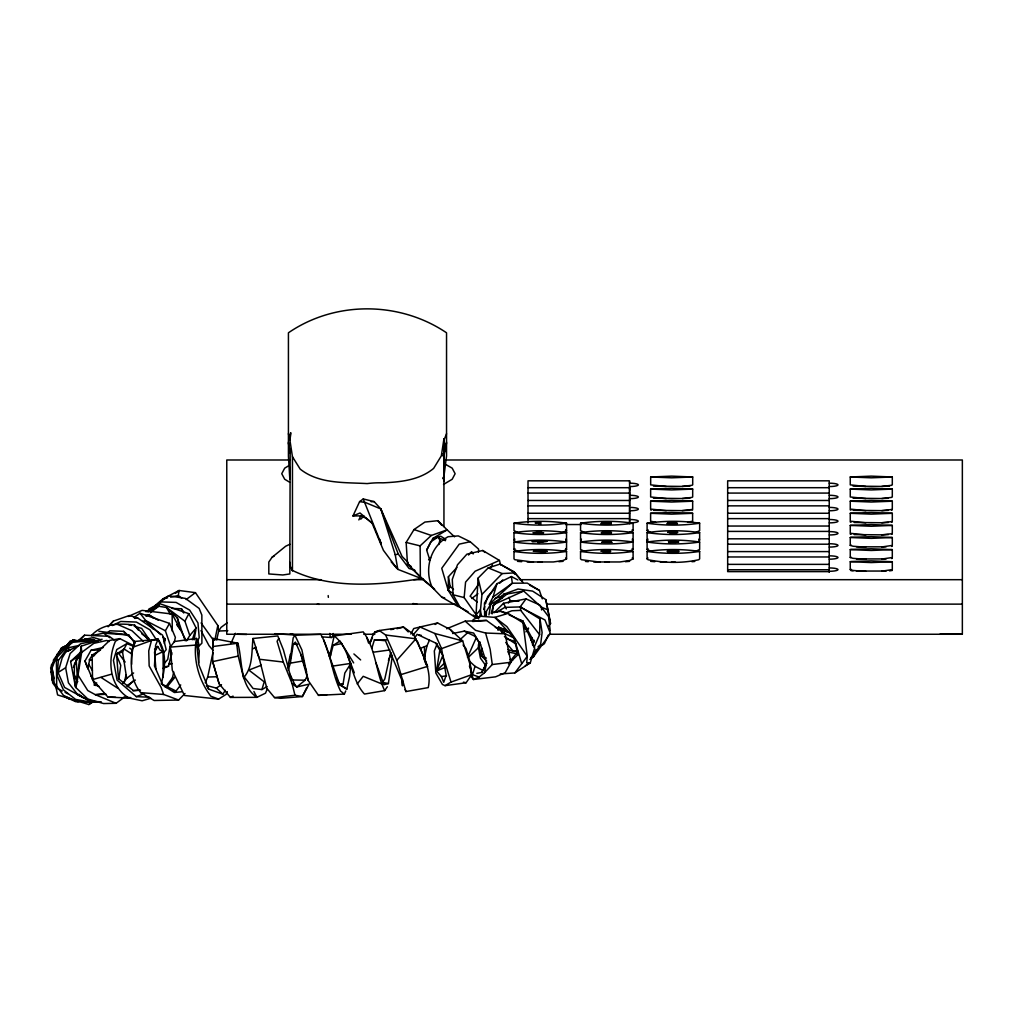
<?xml version="1.0" encoding="UTF-8"?>
<svg xmlns="http://www.w3.org/2000/svg" width="1013" height="1013" viewBox="0 0 1013 1013"><rect width="100%" height="100%" fill="white"/><g stroke="black" fill="none" stroke-linecap="round" stroke-linejoin="round"><path stroke-width="1.5" d="M289.832 562.291L289.832 573.94L282.817 574.979L268.812 573.94L268.812 562.025L272.028 557.327L285.679 546.222L289.883 544.272M629.643 505.538L629.655 486.557A8.762 1.684 0 0 0 638.418 484.872A8.762 1.684 0 0 0 629.655 483.188L629.592 480.82L528.014 480.82L528.014 522.974M629.605 523.075L629.592 480.82M253.934 691.524L256.909 697.337L230.432 697.425L219.112 683.75L212.705 661.616L212.781 638.431L237.878 643.217C242.753 661.375 239.385 685.37 256.909 697.337L265.495 693.183L267.267 689.017M128.145 616.499L142.124 610.37L172.147 614.043L172.286 631.188M402.554 679.672L402.465 685.826L401.705 679.71L385.472 640.723L374.455 639.722L371.822 648.295M150.848 698.248L142.124 700.781L128.904 697.995C109.429 686.409 107.137 660.489 115.431 641.242L119.838 638.633L134.615 646.104M478.453 552.186L478.592 549.084L470.197 541.727L458.269 535.902L448.139 536.713C430.36 546.121 423.953 569.433 432.184 587.337L441.744 597.151L458.446 606.812L448.227 590.313L448.404 576.701L456.863 567.584M74.266 674.595L74.481 663.933L79.571 655.12L70.644 661.476L75.519 687.194L74.266 674.595L77.773 681.648M534.142 647.256L539.587 634.682L540.018 618.994L520.543 606.926L504.93 607.369L496.788 611.991M290.111 660.514L293.162 637.962L294.973 635.278L320.766 634.341C330.858 651.815 331.593 673.05 340.596 691.094L344.369 694.057L345.762 690.942M486.291 615.435L486.443 611.282L490.773 604.153L502.41 597.695M161.485 683.003C165.068 668.719 167.132 652.03 158.066 639.241L134.678 641.482L131.589 651.625L131.665 664.275M198.611 662.806L199.282 650.916L196.611 642.432L198.915 665.009L208.703 689.119L222.86 694.184L225.342 690.309M478.68 618.892L476.047 614.967L478.073 578.132L488.241 567.875L500.029 564.102L513.629 571.573L522.151 581.538M198.307 649.029L198.675 643.318L196.547 638.443L174.464 641.52L170.209 647.13L172.299 670.226L184.467 695.488L218.605 699.109L226.051 694.424L227.343 691.613M479.757 617.246L481.985 594.403L478.073 578.132M290.376 437.223L290.693 432.652L289.832 439.604L292.453 456.724L292.453 570.458C331.694 589.389 379.444 585.185 421.37 578.6M90.79 641.064L88.093 639.57L72.43 641.09L58.349 660.539L57.146 675.684L63.35 689.802L75.582 699.413L90.929 702.148L84.497 702.237L81.724 700.831M126.068 674.899L124.358 682.142M376.102 663.11L383.902 684.712L388.397 683.56L392.411 655.284M478.567 618.259L464.144 597.581L465.575 582.108L475.135 571.218L499.434 560.417L500.599 564.76M486.671 660.983L480.998 655.563L481.732 648.067M350.916 663.388L349.586 676.671L346.826 689.131L339.57 684.864L343.078 684.028L344.825 673.037L350.916 663.388L332.277 666.161M292.453 570.458L289.832 565.761L290.174 451.874L288.426 442.124M531.458 657.298L540.6 644.85L542.107 632.505L540.018 618.994M124.536 697.083L116.064 703.301L103.605 703.554L87.878 699.046L75.962 687.637L81.23 646.193L102.11 639.228M444.049 475.515L446.543 456.078L446.543 332.796C399.641 301.102 335.227 300.658 288.426 332.796L288.426 456.078L289.832 479.301M51.511 675.114L51.916 672.075M52.904 664.477L53.512 659.919L62.565 647.459L65.351 646.129M134.678 641.482C129.829 658.513 128.93 678.14 140.693 692.626L154.128 700.49L178.605 700.046L184.999 693.487M75.962 687.637L81.673 652.41L81.23 646.193M212.958 652.676L207.69 677.051L205.246 682.863M181.656 597.974L178.288 595.53L179.073 590.49L195.433 592.643L217.833 625.515L218.681 631.023L216.693 639.785M442.643 454.001L444.049 454.001L443.947 438.718L441.326 455.863L433.627 468.411C419.496 480.137 400.604 482.036 382.99 482.834A104.656 103.313 -90 0 0 367.162 483.594C344.382 482.264 319.07 484.1 300.152 469.082L292.453 456.724M288.224 670.125L290.338 663.148L293.276 644.192L295.441 642.077L300.899 654.436L306.534 671.594M410.847 634.049L413.722 628.554L420.002 626.996L434.894 633.518L441.567 648.624L446.176 675.342L443.732 682.281L441.427 676.595L436.514 670.935L440.06 648.675M350.029 668.251L350.536 665.212M492.115 613.916L493.673 604.596L507.044 594.023L523.696 591.048L541.423 607.167L547.944 609.927L550.515 623.539L548.704 626.072M329.428 656.918L334.176 635.961L363.224 631.884C376.127 649.206 375.57 671.556 384.649 690.625L364.477 694.057C349.219 677.634 352.486 650.156 334.176 635.961M333.264 633.505L332.391 637.088L331.34 637.506L321.944 636.86M488.937 614.904L490.773 604.153M194.103 639.874L195.724 630.555M164.309 643.407L165.094 638.874L162.827 636.734M423.966 659.678L427.017 645.686L429.398 640.305M291.516 679.812L283.425 649.903L277.803 635.923L253.009 638.494C251.49 651.612 253.111 667.136 243.551 677.748M390.676 652.397L384.801 678.951L382.547 682.369L388.397 683.56M237.447 645.471L237.878 643.217L212.806 646.535M519.872 620.222L522.759 620.982L534.687 647.978L530.306 662.793L526.709 662.933L527.279 656.323L522.759 620.982L509.146 614.967M287.641 667.82L290.338 654.246M497.889 629.985L498.472 627.06M214.807 640.241L217.833 625.515M446.543 443.238L444.049 455.078L444.049 476.224L442.985 478.567M165.322 687.409L172.438 677.798L173.755 671.948M444.049 453.292L446.543 442.124M87.675 668.783L89.942 658.741L92.715 654.727L100.515 649.953L91.069 650.232L84.991 660.983L87.232 667.478M470.64 675.861L473.426 679.495L479.174 677.051L484.404 672.797L486.582 663.097L480.593 644.724L473.641 633.062L464.245 631.137L452.621 633.53M148.126 612.055L148.81 609.117L156.926 604.774M162.903 668.403L168.525 666.225L171.767 652.587M174.287 641.989L175.376 637.443L169.5 623.388L140.035 613.22L133.843 617.55M218.605 699.109L210.856 696.21C198.624 680.369 192.584 658.121 196.547 638.443M192.318 639.76L196.155 628.06L188.849 613.688L159.37 603.558L158.699 606.255L150.228 612.789M438.819 544.513L439.895 540.195M329.82 658.273L333.125 645.382L340.001 641.026L353.651 662.907M532.635 645.522L533.737 641.216L522.898 621.476M491.178 613.346L493.673 604.596L523.696 591.048M498.206 629.883L498.991 626.895L501.321 631.036M163.194 677.317L163.08 651.65L158.066 639.241L151.507 640.469L148.734 650.865L149.152 665.934L161.118 687.434L163.675 694.475L178.605 700.046M100.642 702.047L91.297 702.06L64.591 687.434L58.07 672.518L62.148 658.007L66.035 651.612L76.051 647.142M164.321 641.558L165.094 638.874M480.099 642.052L478.453 647.662L480.428 658.121L485.759 665.554M542.272 598.835L539.397 590.414L527.292 583.133L512.337 583.209L489.152 604.406L493.014 597.062L496.952 583.716L511.375 576.549L517.896 579.968M483.809 609.446L484.67 606.572M485.518 603.71L487.646 596.53L493.698 589.87M243.259 675.684L253.085 688.511L261.911 689.574L264.216 681.85L248.843 670.087L261.316 665.212M479.174 677.051L472.463 674.696L475.034 666.326L469.931 661.616M101.11 701.781L92.335 701.452L78.077 695.095L68.441 682.838L65.63 667.744L70.138 653.55L80.635 643.762L94.336 640.824L93.209 639.482L87.498 642.039M535.966 649.51L533.446 656.817L529.837 659.425M481.821 672.455L486.582 663.097L481.821 672.455L476.832 673.341M118.863 678.862L120.762 665.326L116.85 655.993M530.964 640.469L532.104 637.557M437.173 643.686L434.311 650.992L435.856 673.075L442.428 684.471L445.049 685.649L466.107 682.749L471.703 674.671L469.893 661.502L466.005 648.573L463.055 644.99M444.049 439.959L446.543 433.741M445.251 667.453L436.514 670.935L442.909 655.284M158.066 639.241L155.609 645.243L154.47 665.997L162.827 685.117L174.388 692.512L181.72 691.765M388.435 660.4L391.373 653.246M73.417 667.453L77.748 657.374M231.04 643.217L235.396 633.315M467.5 657.361L476.363 637.468M372.442 637.633L369.872 643.382L373.354 633.543L379.255 630.517L403.503 627.085L413.57 634.252C420.8 650.992 432.386 668.681 428.258 687.599L405.909 691.562L405.2 689.511M373.734 634.758L375.025 631.871L379.255 630.517L385.624 635.012L415.938 638.81L396.817 660.311L405.909 691.562M548.274 635.1L544.386 643.711L542.018 645.382M197.231 641.887L199.206 637.62L197.978 622.932L189.646 610.092L176.097 602.418L160.485 601.887L156.572 605.837M396.412 567.761L383.408 550.325L372.075 523.101L366.073 518.187L360.311 515.858L352.955 515.972L359.615 501.612L363.249 498.953L374.139 501.612L380.812 508.931L402.047 556.416L408.188 562.608M278.714 638.481L277.093 641.33L283.311 662.059L292.061 683.496L296.784 686.966L305.128 680.204L307.18 675.937M358.855 519.922L360.628 516.237L363.654 516.136M453.191 593.517L448.227 590.313L450.152 586.337L448.404 576.701M306.686 687.751L302.381 696.551L280.614 698.312L274.536 697.602L266.812 688.296L259.467 659.26L253.009 638.494L253.389 639.456M429.943 560.392L426.65 550.11L430.74 541.866L437.464 537.384L445.517 540.676M122.814 683.332L126.688 678.431L122.548 652.005L126.878 643.61L134.109 646.56M186.506 640.862L189.786 635.48L184.923 621.222L188.849 613.688M95.336 685.535L96.716 682.901M426.65 550.11L432.817 538.46L447.126 529.85L454.52 536.814M54.208 661.223L50.65 667.858L52.714 683.003L56.361 687.916M55.626 658.577L61.312 647.965L66.795 645.306M155.052 655.335L163.08 651.65L160.054 650.105L157.686 646.421L154.533 652.131L155.939 669.39M446.619 628.769L465.182 621.159L486.455 620.425L505.082 633.796L510.919 662.261L505.158 672.721L495.56 676.836L473.426 679.495L470.614 670.619M163.713 664.123L167.74 659.387L170.26 645.091L165.398 630.782L169.5 623.388M420.37 577.068L407.479 563.886L406.15 542.449L414.026 529.546L424.916 522.062L437.882 520.682L447.126 529.85L431.323 535.459L420.116 545.868L420.37 577.068L433.551 588.148M496.952 583.716L484.467 603.039L484.645 615.511M56.335 656.981L60.704 650.549M414.444 638.228L417.115 634.341L435.881 643.141L440.338 649.586M384.649 690.625L387.346 686.725M525.899 631.884L528.558 628.136M479.048 583.716L470.095 596.201L477.212 602.153M490.685 567.47L492.47 564.975M550.224 630.795L548.577 616.676L539.802 605.014L526.038 598.886L520.049 607.066L544.981 619.969L550.401 633.467L533.446 656.817L530.736 657.564M500.283 673.974L514.857 672.923L527.279 656.323L506.956 626.667L494.888 617.373L480.099 616.221L473.058 619.69M172.995 690.967L176.021 691.031L180.732 684.94M53.233 662.857L51.346 665.288L54.158 678.634M64.579 648.257L70.252 640.963L76.38 641.064M357.209 683.94L363.211 676.317L381.901 683.965M510.197 661.147L517.934 651.574L517.998 654.664L508.513 664.022M166.461 687.599L174.856 677.355L172.438 677.798M476.047 614.967L480.238 609.877L481.555 615.917M508.349 602.988L510.273 600.696L518.922 601.266M163.384 652.967L166.183 649.675L162.574 635.138L137.768 618.044L129.423 615.511L113.355 621.096L109.581 625.186M189.786 635.48L196.155 628.06M51.498 664.933L54.55 661.388M412.76 635.227L420.002 626.996L437.591 622.97L450.241 629.491L462.662 640.9L469.956 664.148L471.703 674.671L451.026 682.078L445.049 685.649M532.218 643.977L534.282 641.634M81.471 638.608L84.535 635.189L109.214 636.329L114.203 640.001M91.423 635.506C102.275 623.413 119.61 623.046 134.577 625.097L149.506 640.963M499.751 583.209L502.79 579.879M493.154 605.787L503.638 594.289L517.998 589.022L532.61 591.111L545.792 599.607L547.944 609.927M108.125 626.794L113.355 621.096M468.513 555.035L471.678 551.616L473.147 553.959M62.287 690.98L56.741 688.169L56.361 658.121L72.43 641.09M484.404 672.797L492.28 664.528L510.919 662.261M360.742 519.213L363.806 516.048M481.985 594.403L502.182 573.586L515.022 572.864L522.847 582.234M127.473 686.776L133.374 680.749M532.23 642.432L534.345 640.279M493.951 612.852L503.537 603.279L526.038 598.886M436.514 670.935L444.036 663.49M428.575 559.885L430.677 557.846M197.522 647.421L201.904 643.192L201.853 615.081L199.156 608.446L185.455 598.43L168.702 595.783L160.485 601.887M514.895 540.904L513.996 540.043L514.895 539.182M517.516 551.123L513.996 549.451L514.895 548.59M565.647 540.904L566.546 540.043L565.647 539.182M513.996 549.451L513.996 542.031C531.154 539.511 549.388 539.511 566.546 542.031L566.546 549.451L563.025 551.123M581.449 540.904L580.55 540.043L581.449 539.182M533.471 562.126L514.895 559.733L513.996 558.872L513.996 551.439C531.154 548.919 549.388 548.919 566.546 551.439L566.546 558.872L563.025 560.531L553.402 561.962L527.14 561.962M584.07 532.294L580.55 530.622L580.55 523.215C597.708 520.695 615.942 520.695 633.1 523.215L633.1 530.622L629.58 532.294M632.201 540.904L633.1 540.043L632.201 539.182M650.625 532.294L647.104 530.622L648.003 529.761M584.07 551.123L580.55 549.451L580.55 542.031C597.708 539.511 615.942 539.511 633.1 542.031L633.1 549.451L629.58 551.123M648.003 539.182L647.104 540.043L648.003 540.904M600.025 562.126L581.449 559.733L580.55 558.872L580.55 551.439C597.708 548.919 615.942 548.919 633.1 551.439L633.1 558.872L629.58 560.531L619.956 561.962L593.694 561.962M650.625 551.123L647.104 549.451L648.003 548.59M647.104 558.872L647.104 551.439C664.249 548.919 682.496 548.919 699.641 551.439L699.641 558.872L698.755 559.733C682.319 563.393 664.655 563.076 648.003 559.733L647.104 558.872L648.003 558.011M698.755 540.904L699.641 540.043L699.641 532.623C682.496 530.103 664.249 530.103 647.104 532.623L647.104 541.676M468.968 656.753L478.453 647.662L478.44 644.623M83.762 640.596L85.801 638.646L98.185 641.951M154.546 649.396L157.686 646.421M70.644 661.476L81.736 651.144M459.725 639.95L467.322 632.986M84.535 635.189L78.229 640.672L93.538 637.57L101.009 639.798M66.288 645.712L72.999 639.899L77.52 640.798M107.593 632.707L109.822 630.795L123.637 631.34L135.084 641.963M154.71 605.863L163.042 598.81L179.073 590.49L175.439 593.339M55.728 686.054L57.602 694.956L88.84 704.542L92.411 701.54M126.688 678.431L133.64 672.974M471.779 598.518L477.921 593.732M486.405 658.133L480.998 655.563L483.252 653.816M227.051 622.894L221.011 627.414L218.681 631.023L227.811 630.668M81.673 652.41L93.829 643.369L106.656 640.457L109.417 641.482M186.164 599.544L195.433 592.643M493.014 597.062L512.337 583.209L511.375 576.549M538.093 646.649L540.6 644.85M83.319 640.355L85.801 638.646L91.677 641.001M126.486 685.928L135.362 680.065M208.703 689.119L206.437 685.446L216.326 688.106L221.505 684.687M514.857 672.923L530.306 662.793L525.367 665.668M58.07 672.518L65.63 667.744M435.185 624.477L437.591 622.97M88.84 704.542L93.93 701.376M146.037 611.751L159.37 603.558M886.134 546.817L860.771 546.843L853.073 546.235L850.262 545.399L850.983 544.969M886.134 558.923L860.771 558.948L853.073 558.34L850.262 557.505L850.983 557.074M886.134 571.041L860.771 571.053L853.073 570.446L850.262 569.61L850.983 569.179M289.186 465.461L284.704 468.145L281.741 473.704L284.704 479.263L289.642 482.213M443.517 484.442L452.178 479.263L455.128 473.704L452.178 468.145L444.91 464.017M126.878 643.61L116.748 649.561L113.443 660.324L117.077 680.09L136.375 696.653L149.418 697.21M261.911 689.574L267.065 686.573M230.432 697.425L233.066 696.121M147.809 611.561L158.699 606.255L166.474 607.496L184.923 621.222M112.354 625.54L120.762 621.463L136.362 622.058L149.899 629.795L156.584 640.102M517.516 532.294L513.996 530.622L513.996 523.215C531.154 520.695 549.388 520.695 566.546 523.215L566.546 532.268M513.996 540.043L513.996 532.623C531.154 530.103 549.388 530.103 566.546 532.623L566.546 541.676M566.546 523.215C549.388 525.722 531.154 525.722 513.996 523.215M566.546 532.623C549.388 535.13 531.154 535.13 513.996 532.623M580.55 540.043L580.55 532.623C597.708 530.103 615.942 530.103 633.1 532.623L633.1 541.676M566.546 542.031C549.388 544.551 531.154 544.551 513.996 542.031M566.546 551.439C549.388 553.959 531.154 553.959 513.996 551.439M633.1 523.215C615.942 525.722 597.708 525.722 580.55 523.215M647.104 530.622L647.104 523.215C664.249 520.695 682.496 520.695 699.641 523.215L699.641 530.622L696.121 532.294M633.1 532.623C615.942 535.13 597.708 535.13 580.55 532.623M633.1 542.031C615.942 544.551 597.708 544.551 580.55 542.031M647.104 549.451L647.104 542.031C664.249 539.511 682.496 539.511 699.641 542.031L699.641 549.451L696.121 551.123M633.1 551.439C615.942 553.959 597.708 553.959 580.55 551.439M699.641 523.215C682.496 525.722 664.249 525.722 647.104 523.215M699.641 532.623C682.496 535.13 664.249 535.13 647.104 532.623M699.641 542.031C682.496 544.551 664.249 544.551 647.104 542.031M699.641 551.439C682.496 553.959 664.249 553.959 647.104 551.439M674 551.705L673.088 552.148L678.849 551.705M146.011 616.195L148.86 614.828L158.408 620.273M670.999 551.553L675.101 551.173L668.175 552.148L670.188 551.173L667.301 551.021L678.849 551.021L675.912 551.553M252.693 648.827L256.137 647.231M420.053 648.497L427.017 645.686M352.955 515.972L359.995 512.983L372.075 523.101M136.375 696.653L143.656 693.816M504.639 613.561L511.894 610.763L520.682 610.37L539.587 634.682M441.567 648.624L462.662 640.9L434.894 633.518M133.21 647.13L151.507 640.469M116.66 653.929L122.548 652.005M119.838 638.633L109.695 640.419L92.17 657.146L92.538 679.609L111.379 674.215M495.142 598.354L503.385 595.809M400.515 674.747L427.549 666.377L417.495 641.533L415.406 639.33M563.025 532.294L566.546 530.622L565.647 529.761M666.25 486.506L650.675 484.872L650.675 476.984L671.695 476.135L692.702 476.984L692.702 484.872L691.993 485.303L682.205 486.43L653.486 486.113M666.225 498.611L650.65 496.978L650.65 489.089L671.67 488.253L692.689 489.089L692.689 496.978L691.968 497.408L682.18 498.535L653.474 498.219M692.702 476.984L671.695 477.819L650.675 476.984M666.212 510.717L650.637 509.083L650.637 501.194L671.644 500.359L692.664 501.194L692.664 509.083L691.942 509.514L682.154 510.641L653.448 510.324M692.689 489.089L671.67 489.925L650.65 489.089M655.652 522.252L650.612 521.189L650.612 513.3L671.632 512.464L692.639 513.3L692.639 521.189L687.599 522.252M692.664 501.194L671.644 502.03L650.637 501.194M691.942 510.121L692.664 509.906M692.639 513.3L671.632 514.135L650.612 513.3M691.93 522.239L692.639 522.012M865.836 486.506L850.262 484.872L850.262 476.984L871.281 476.135L892.301 476.984L892.301 484.872L891.579 485.303L881.791 486.43L853.073 486.113M865.836 498.611L850.262 496.978L850.262 489.089L871.281 488.253L892.301 489.089L892.301 496.978L891.579 497.408L881.791 498.535L853.073 498.219M892.301 476.984L871.281 477.819L850.262 476.984M865.836 510.717L850.262 509.083L850.262 501.194L871.281 500.359L892.301 501.194L892.301 509.083L891.579 509.514L881.791 510.641L853.073 510.324M892.301 489.089L871.281 489.925L850.262 489.089M522.467 622.463L508.083 613.371L494.888 617.373L514.161 638.089L521.708 663.68M865.836 522.822L850.262 521.189L850.262 513.3L871.281 512.464L892.301 513.3L892.301 521.189L891.579 521.619L881.791 522.746L854.187 522.493M892.301 501.194L871.281 502.03L850.262 501.194M891.579 510.121L892.301 509.906M865.836 534.94L850.262 533.294L850.262 525.405L871.281 524.569L892.301 525.405L892.301 533.294L891.579 533.724L881.791 534.851L854.187 534.598M892.301 513.3L871.281 514.135L850.262 513.3M891.579 522.239L892.301 522.012M850.262 545.399L850.262 537.51L850.983 537.295L871.281 536.675L892.301 537.51L892.301 545.399L881.791 546.957M892.301 525.405L871.281 526.254L850.262 525.405M891.579 534.345L892.301 534.117M850.262 557.505L850.262 549.616L850.983 549.401L871.281 548.78L892.301 549.616L892.301 557.505L881.791 559.062M892.301 537.51L871.281 538.359L850.262 537.51M891.579 546.45L892.301 546.222M850.262 569.61L850.262 561.721L850.983 561.506L871.281 560.885L892.301 561.721L892.301 569.61L881.791 571.167M892.301 549.616L871.281 550.464L850.262 549.616M891.579 558.556L892.301 558.34M892.301 561.721L871.281 562.57L850.262 561.721M892.301 570.446L889.477 570.863M432.817 538.46L440.731 536.219L445.847 539.41M66.035 651.612L69.023 650.802M396.893 628.693L403.503 627.085L408.277 631.909M499.434 560.417L482.72 550.49L466.892 554.174L457.471 564.785L452.292 579.423L453.064 594.758L460.092 607.256L476.566 618.297M91.069 650.232L103.364 647.484M470.197 541.727L459.231 544.146L441.744 568.306L448.227 590.313M212.705 661.616L238.232 656.095L236.713 643.964M163.042 598.81L167.614 597.822M170.665 597.176L178.288 595.53M79.217 645.446L66.541 648.143L70.555 649.941M333.125 645.382L341.913 643.508M91.436 635.708L103.579 633.176L128.828 634.999L135.071 643.584M142.757 621.324L145.847 620.678L165.398 630.782M71.847 643.382L68.897 643.989L57.412 653.803L52.094 668.048L54.309 683.167L63.54 695.45L77.735 701.832L82.243 700.945M359.615 501.612L365.224 502.448L380.812 508.931L395.235 554.731L398.312 554.136L409.037 568.458L414.925 570.319M525.506 629.06L528.444 628.503M290.338 663.148L303.596 660.881M145.758 615.36L148.86 614.828L153.723 618.234M441.427 676.595L446.568 675.785M375.025 631.871L379.71 631.188M390.638 629.605L393.766 629.149M165.562 666.655L168.525 666.225M169.184 664.022L172.096 663.629L169.082 663.452M373.493 652.182L389.942 649.928M134.678 618.424L137.768 618.044M517.681 650.789L513.363 651.308L507.754 649.548M493.217 612.283L500.979 611.358L508.083 613.371M104.428 693.601L95.323 694.677L87.764 690.549L78.394 675.709M274.536 697.602L294.973 695.247L302.381 696.551L309.079 684.155L296.784 686.966L293.403 683.661M317.348 604.077L319.209 604.419M71.125 642.457L87.105 641.014L90.018 641.558M338.481 684.446L343.078 684.028M558.847 561.696L563.025 561.341M625.401 561.696L629.58 561.341M691.955 561.696L694.728 561.455M194.901 645.129L170.209 647.13L171.754 654.753M503.638 594.289L507.044 594.023M472.552 621.476L486.455 620.425M132.754 690.701L138.806 690.258M78.761 701.49L75.709 701.692L64.591 696.577M140.516 690.119L133.437 690.6L118.445 678.659L116.596 654.094L124.067 648.978L131.665 653.879M689.891 486.113L682.205 486.43M889.477 486.113L881.791 486.43M689.866 498.219L682.18 498.535M888.363 498.282L881.791 498.535M689.853 510.324L682.154 510.641M888.363 510.387L881.791 510.641M888.363 522.493L881.791 522.746M888.363 534.598L881.791 534.851M300.899 654.436L308.155 680.445L318.475 695.361L344.369 694.057M318.475 695.361L326.667 694.956M371.113 501.739L374.139 501.612M207.69 677.051L217.137 676.735M106.162 694.31L95.323 694.677L116.064 703.301M672.961 523.759L675.506 523.442L671.125 523.177L674.81 522.759L674.101 522.594L667.567 522.759L676.76 522.771L674.633 523.075C686.725 524.633 654.702 522.936 672.303 523.911M94.019 685.041L97.134 684.953M957.526 634.252L939.912 634.252M292.453 570.863L289.832 565.761M445.479 459.991L962.35 459.991L962.35 634.252L942.381 634.252M442.643 455.787L444.049 455.787M289.883 459.991L226.773 459.991L226.773 634.252L351.144 634.252M528.014 487.696L629.592 487.696L629.655 490.064M727.663 487.696L829.242 487.696M528.014 493.078L629.655 493.078M727.663 493.078L829.242 493.078M528.014 500.473L629.643 500.473M727.663 500.473L829.242 500.473M528.014 505.854L629.63 505.854M727.663 505.854L829.242 505.854M528.014 513.249L629.617 513.249M727.663 513.249L829.242 513.249M528.014 518.631L629.617 518.631M727.663 518.631L829.242 518.631M565.52 524.544L581.145 524.544M727.663 526.038L829.242 526.038M727.663 531.407L829.242 531.407M539.676 532.825L534.826 532.825L539.676 532.142L539.676 533.357L541.575 533.357L541.575 531.85L532.952 532.825L539.676 532.99M541.575 532.825L543.664 532.825L541.575 532.99M727.663 538.815L829.242 538.815M727.663 544.196L829.242 544.196M669.403 551.553L667.301 551.553M727.663 551.591L829.242 551.591M727.663 556.973L829.242 556.973M538.182 562.164L542.36 562.164M604.723 562.164L608.914 562.164M671.277 562.164L675.468 562.164M727.663 564.368L829.242 564.368M727.663 569.749L829.242 569.749M829.242 571.623L727.663 571.623L727.663 480.82L829.242 480.82L829.242 572.282M226.773 579.689L321.045 579.689M413.747 579.689L423.206 579.689M519.644 579.689L962.35 579.689M226.773 604.128L454.875 604.128M546.564 604.128L962.35 604.128M363.768 634.252L374.823 634.252M549.477 634.252L962.35 634.252M297.733 644.217L293.276 644.192L297.252 644.445M374.455 639.722L386.675 639.874M865.836 547.045L856.416 546.817M865.836 559.151L856.416 558.923M865.836 571.256L856.416 571.041M292.896 680.002L305.128 680.204M92.538 679.609L107.973 697.121L115.571 697.286M123.181 697.451L130.778 697.615M237.017 634.252L246.741 634.467M660.235 561.962L666.579 562.126M171.969 608.433L181.441 608.762L183.961 612.599M465.182 621.159L475.553 630.339L485.582 633.024L505.082 633.796M107.973 697.121L128.904 697.995M274.903 633.669L295.29 635.062M517.732 651.638L513.363 651.308L505.728 642.445M140.693 692.626L163.675 694.475M650.625 561.341L654.803 561.696M585.463 561.455L588.249 561.696M517.516 561.341L521.695 561.696M850.983 570.661L853.073 570.863M416.925 604.128L412.962 603.52M259.467 659.26L283.311 662.059M98.907 631.314L128.828 634.999M76.925 658.019L79.976 658.463M89.106 659.78L92.145 660.223M509.425 652.245L516.63 653.727M495.344 627.465L505.664 629.63L499.688 627.756M463.422 682.154L466.107 682.749M441.744 597.151L444.72 597.873M406.15 542.449L420.116 545.868M418.559 634.708L421.421 635.43M453.064 594.758L464.144 597.581M290.389 633.72L294.504 634.784M72.999 639.899L76.494 640.811M529.812 585.235L539.397 590.414M217.137 639.672L212.781 638.431L213.224 647.573M128.398 624.59L131.348 625.439M134.298 626.287L141.681 628.415L148.936 639.127L141.845 633.923M91.651 654.74L94.5 655.563M514.921 641.368L507.64 639.19L505.424 637.05M850.262 509.906L850.983 510.121M850.262 522.012L850.983 522.239M850.262 534.117L850.983 534.345M650.637 509.906L651.346 510.121M650.612 522.012L651.321 522.239M414.026 529.546L431.323 535.459M99.122 686.434L94.779 684.813L84.991 660.983M509.995 659.514L512.603 660.501M508.627 632.239L503.36 630.238L501.232 628.377M391.208 561.886L397.818 569.357L423.523 579.385M488.241 567.875L502.182 573.586M117.166 624.236L131.981 630.744L143.302 641.356M500.979 611.358L505.056 613.169M93.209 639.482L97.438 641.419M464.245 631.137L474.844 636.215L480.593 644.724M501.612 632.011L514.249 638.089M161.206 683.724L176.021 691.031M65.073 692.385L67.846 693.791M475.034 666.326L482.581 670.264M460.092 607.256L468.082 611.839M500.029 564.102L515.022 572.864M101.123 677.507L117.939 688.334M504.436 636.544L515.934 644.078M336.506 678.355L339.38 683.99L346.826 689.131M411.341 566.596L407.479 563.886L424.89 581.323L434.64 589.237M103.579 633.176L109.771 637.721M129.74 648.193L132.234 650.08M78.811 694.171L83.724 698.046M473.261 615.081L476.819 617.968M331.34 637.506L330.263 636.607L329.744 633.429M66.453 697.058L68.808 698.983M501.486 628.845L504.993 631.757M482.72 550.49L484.936 552.452M353.904 653.955L360.641 659.932M216.326 688.106L222.86 694.184M140.035 613.22L145.847 620.678L160.573 634.594M450.152 586.337L453.495 589.541M698.755 539.182L699.641 540.043M632.201 529.761L633.1 530.622M632.201 548.59L633.1 549.451M632.201 558.011L633.1 558.872M565.647 548.59L566.546 549.451M565.647 558.011L566.546 558.872M185.189 640.786L177.338 617.981L166.474 607.496L170.247 614.169M123.637 631.34L127.625 635.582M74.012 676.329L77.001 679.622M90.853 675.861L92.93 678.166M145.847 620.678L153.571 629.314M504.221 628.807L507.146 632.099M213.034 650.333L209.033 645.686L201.017 630.593M437.882 520.682L441.668 525.253M450.241 629.491L453.204 633.062M56.361 658.121L58.349 660.539M425.789 664.123L427.549 666.377M117.977 652.562L125.156 662.059M134.577 625.097L138.325 630.111M201.093 622.932L213.604 640.457M176.693 624.628L179.364 628.427M88.587 664.072L92.424 670.581M363.249 498.953L381.167 543.804L379.736 539.309M435.881 643.141L442.795 655.626L451.026 682.078M507.83 651.65L509.248 654.221M181.441 608.762L183.695 612.878M289.832 439.604L290.174 440.275L288.426 433.741M172.147 614.043L185.923 640.089M503.537 603.279L506.323 608.864M294.973 635.278L301.899 649.941L308.155 680.445M290.009 674.303L295.505 686.143M438.667 537.751L439.921 540.486M385.624 635.012L396.817 660.311M508.881 597.366L510.273 600.696M50.891 671.632L52.03 674.354M380.812 508.931L398.312 554.136M348.206 656.994L354.309 672.784M513.629 571.573L514.655 574.244M255.2 647.497L259.075 657.766M323.59 639.747L339.38 683.99M469.412 666.01L472.463 674.696M366.617 637.228L368.605 643.141M522.759 620.982L525.62 629.617M212.907 662.565L219.112 683.75M485.582 633.024L490.153 649.219L492.28 664.528M177.338 617.981L180.251 629.693M292.061 683.496L294.973 695.247M238.232 656.095L243.778 678.52M514.161 638.089L517.998 654.664M148.594 638.127L149.278 641.115M550.515 623.539L545.792 599.607M478.744 643.61L480.998 655.563M395.235 554.731L397.818 569.357M288.426 443.238L290.174 453.229L290.136 451.456M443.289 477.326L443.947 481.162M330.2 652.359L330.593 655.335M425.118 662.667L424.358 646.864M485.392 612.181L485.696 615.144M328.187 595.568L328.351 597.366M76.14 659.248L77.495 679.558M541.423 607.167L541.588 609.978M520.543 606.926L520.682 610.37M51.79 672.556L52.081 680.179M629.617 517.643L629.617 507.399A8.762 1.684 0 0 1 638.367 509.083A8.762 1.684 0 0 1 629.617 510.767M629.592 523.632L629.592 519.504A8.762 1.684 0 0 1 638.355 521.189A8.762 1.684 0 0 1 629.592 522.873M443.947 438.718L443.947 526.595M289.832 467.424L289.832 470.551M829.242 519.504A8.762 1.684 0 0 1 838.004 521.189A8.762 1.684 0 0 1 829.242 522.873M829.242 507.399A8.762 1.684 0 0 1 838.004 509.083A8.762 1.684 0 0 1 829.242 510.767M829.242 543.728A8.762 1.684 0 0 1 838.004 545.399A8.762 1.684 0 0 1 829.242 547.083M629.643 495.294A8.762 1.684 0 0 1 638.393 496.978A8.762 1.684 0 0 1 629.643 498.662M829.242 567.938A8.762 1.684 0 0 1 838.004 569.61A8.762 1.684 0 0 1 829.242 571.294M829.242 483.188A8.762 1.684 0 0 1 838.004 484.872A8.762 1.684 0 0 1 829.242 486.557M829.242 495.294A8.762 1.684 0 0 1 838.004 496.978A8.762 1.684 0 0 1 829.242 498.662M829.242 531.61A8.762 1.684 0 0 1 838.004 533.294A8.762 1.684 0 0 1 829.242 534.978M829.242 555.833A8.762 1.684 0 0 1 838.004 557.505A8.762 1.684 0 0 1 829.242 559.189M272.028 557.327A98.198 18.854 0 0 1 274.194 555.985M609.206 551.427L603.014 551.427L609.206 551.427M667.96 532.319C682.61 534.231 679.343 530.508 667.96 532.319M601.203 551.186C610.94 554.605 616.512 548.666 601.203 551.186M678.596 541.93L668.694 542.373L676.102 542.373A9.497 0.924 0 0 0 676.709 542.044L668.403 541.714L678.596 541.93M601.14 523.772L611.333 523.835L603.735 523.658L611.32 522.746L602.963 522.429L601.456 522.759L609.357 522.733L601.14 523.772M676.152 532.749L670.049 532.749L676.152 532.749M609.509 532.825L601.253 532.927L611.535 532.813L603.786 532.407L610.801 531.825L603.102 531.825L601.595 532.61L609.509 532.825M670.429 541.638L676.481 541.702L670.429 541.638M609.889 542.284L603.571 542.284L609.889 542.284M611.827 542.284L601.621 542.272L604.571 541.892C596.72 541.018 616.638 540.98 608.914 541.892L611.827 542.284M541.778 550.705L541.297 551.211L547.248 551.3L541.993 551.414L545.627 551.806L543.082 551.984L533.281 551.3L541.778 550.705M538.144 542.55C569.496 539.233 508.02 542.474 543.373 541.436L538.144 542.55M609.244 541.588L604.191 541.588L609.244 541.588M539.638 522.379L535.155 522.936L538.954 522.721L538.954 523.898L540.866 523.898L540.866 522.379L539.638 522.379"/></g></svg>
